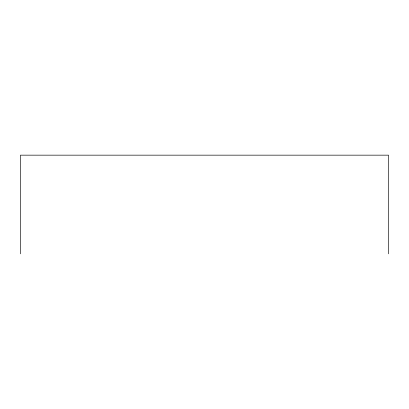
<?xml version="1.0" encoding="UTF-8"?>
<svg xmlns="http://www.w3.org/2000/svg" width="409" height="409" viewBox="0 0 409 409"><rect width="100%" height="100%" fill="white"/><g stroke="black" fill="none" stroke-linecap="round" stroke-linejoin="round"><path stroke-width="0.61" d="M388.55 253.841L388.55 155.159L20.45 155.159L20.45 253.841"/></g></svg>
